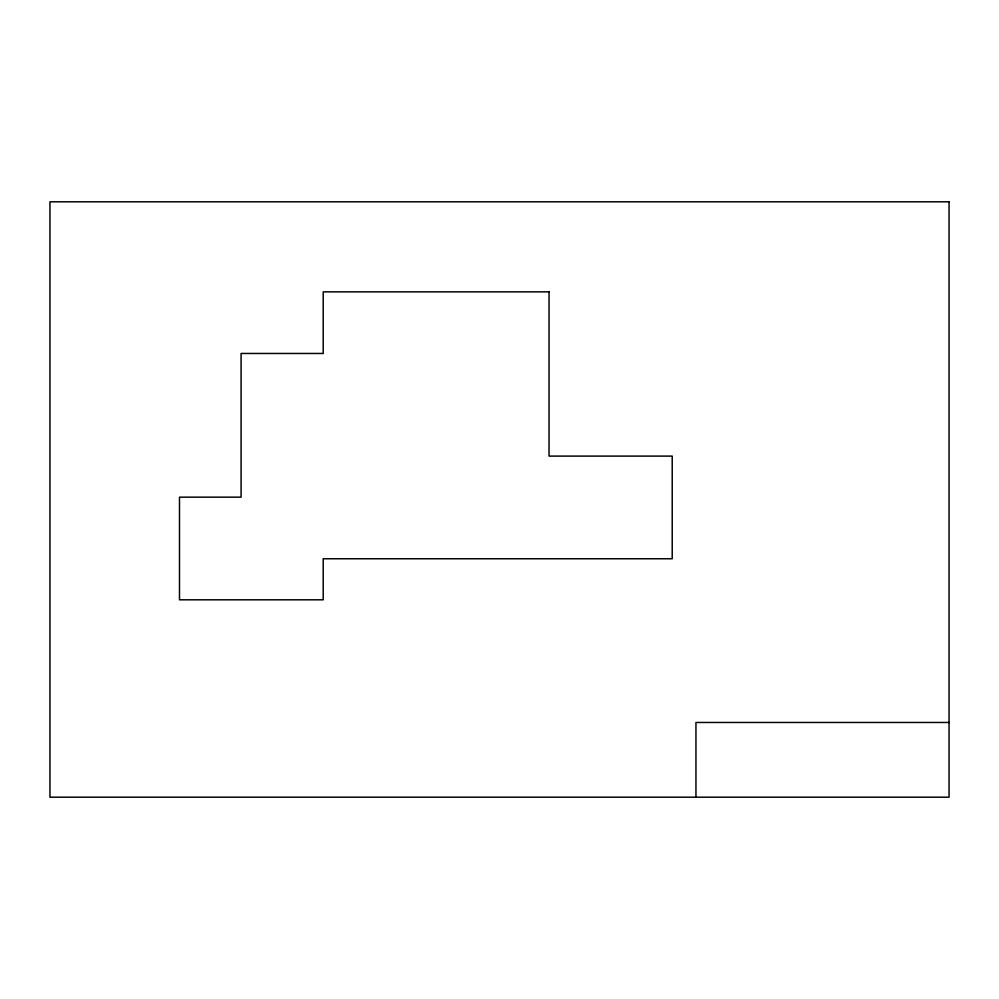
<?xml version="1.0" encoding="UTF-8"?>
<svg xmlns="http://www.w3.org/2000/svg" width="999" height="999" viewBox="0 0 999 999"><rect width="100%" height="100%" fill="white"/><g stroke="black" fill="none" stroke-linecap="round" stroke-linejoin="round"><path stroke-width="1.5" d="M949.05 722.464L695.953 722.464L695.953 797.19M949.05 201.81L49.95 201.81L49.95 797.19L949.05 797.19L949.05 201.81M549.038 291.858L323.201 291.858L323.201 353.459L241.084 353.459L241.084 497.165L179.495 497.165L179.495 599.812L323.201 599.812L323.201 558.753L672.215 558.753L672.215 456.106L549.038 456.106L549.038 291.858"/></g></svg>
